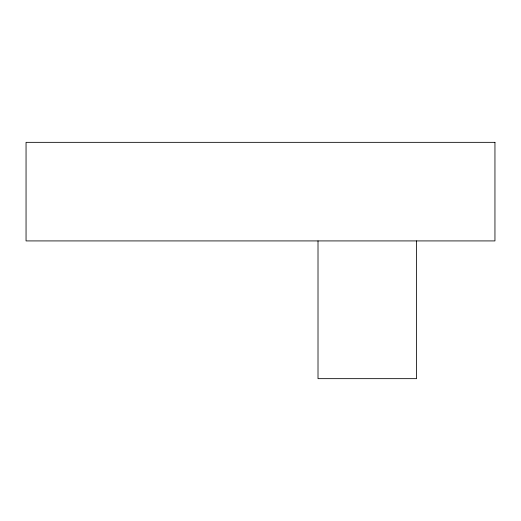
<?xml version="1.0" encoding="UTF-8"?>
<svg xmlns="http://www.w3.org/2000/svg" width="521" height="521" viewBox="0 0 521 521"><rect width="100%" height="100%" fill="white"/><g stroke="black" fill="none" stroke-linecap="round" stroke-linejoin="round"><path stroke-width="0.78" d="M416.579 240.917L416.579 378.656L318.012 378.656L318.012 240.917M494.95 142.344L26.05 142.344L26.05 240.917L494.95 240.917L494.95 142.344"/></g></svg>
